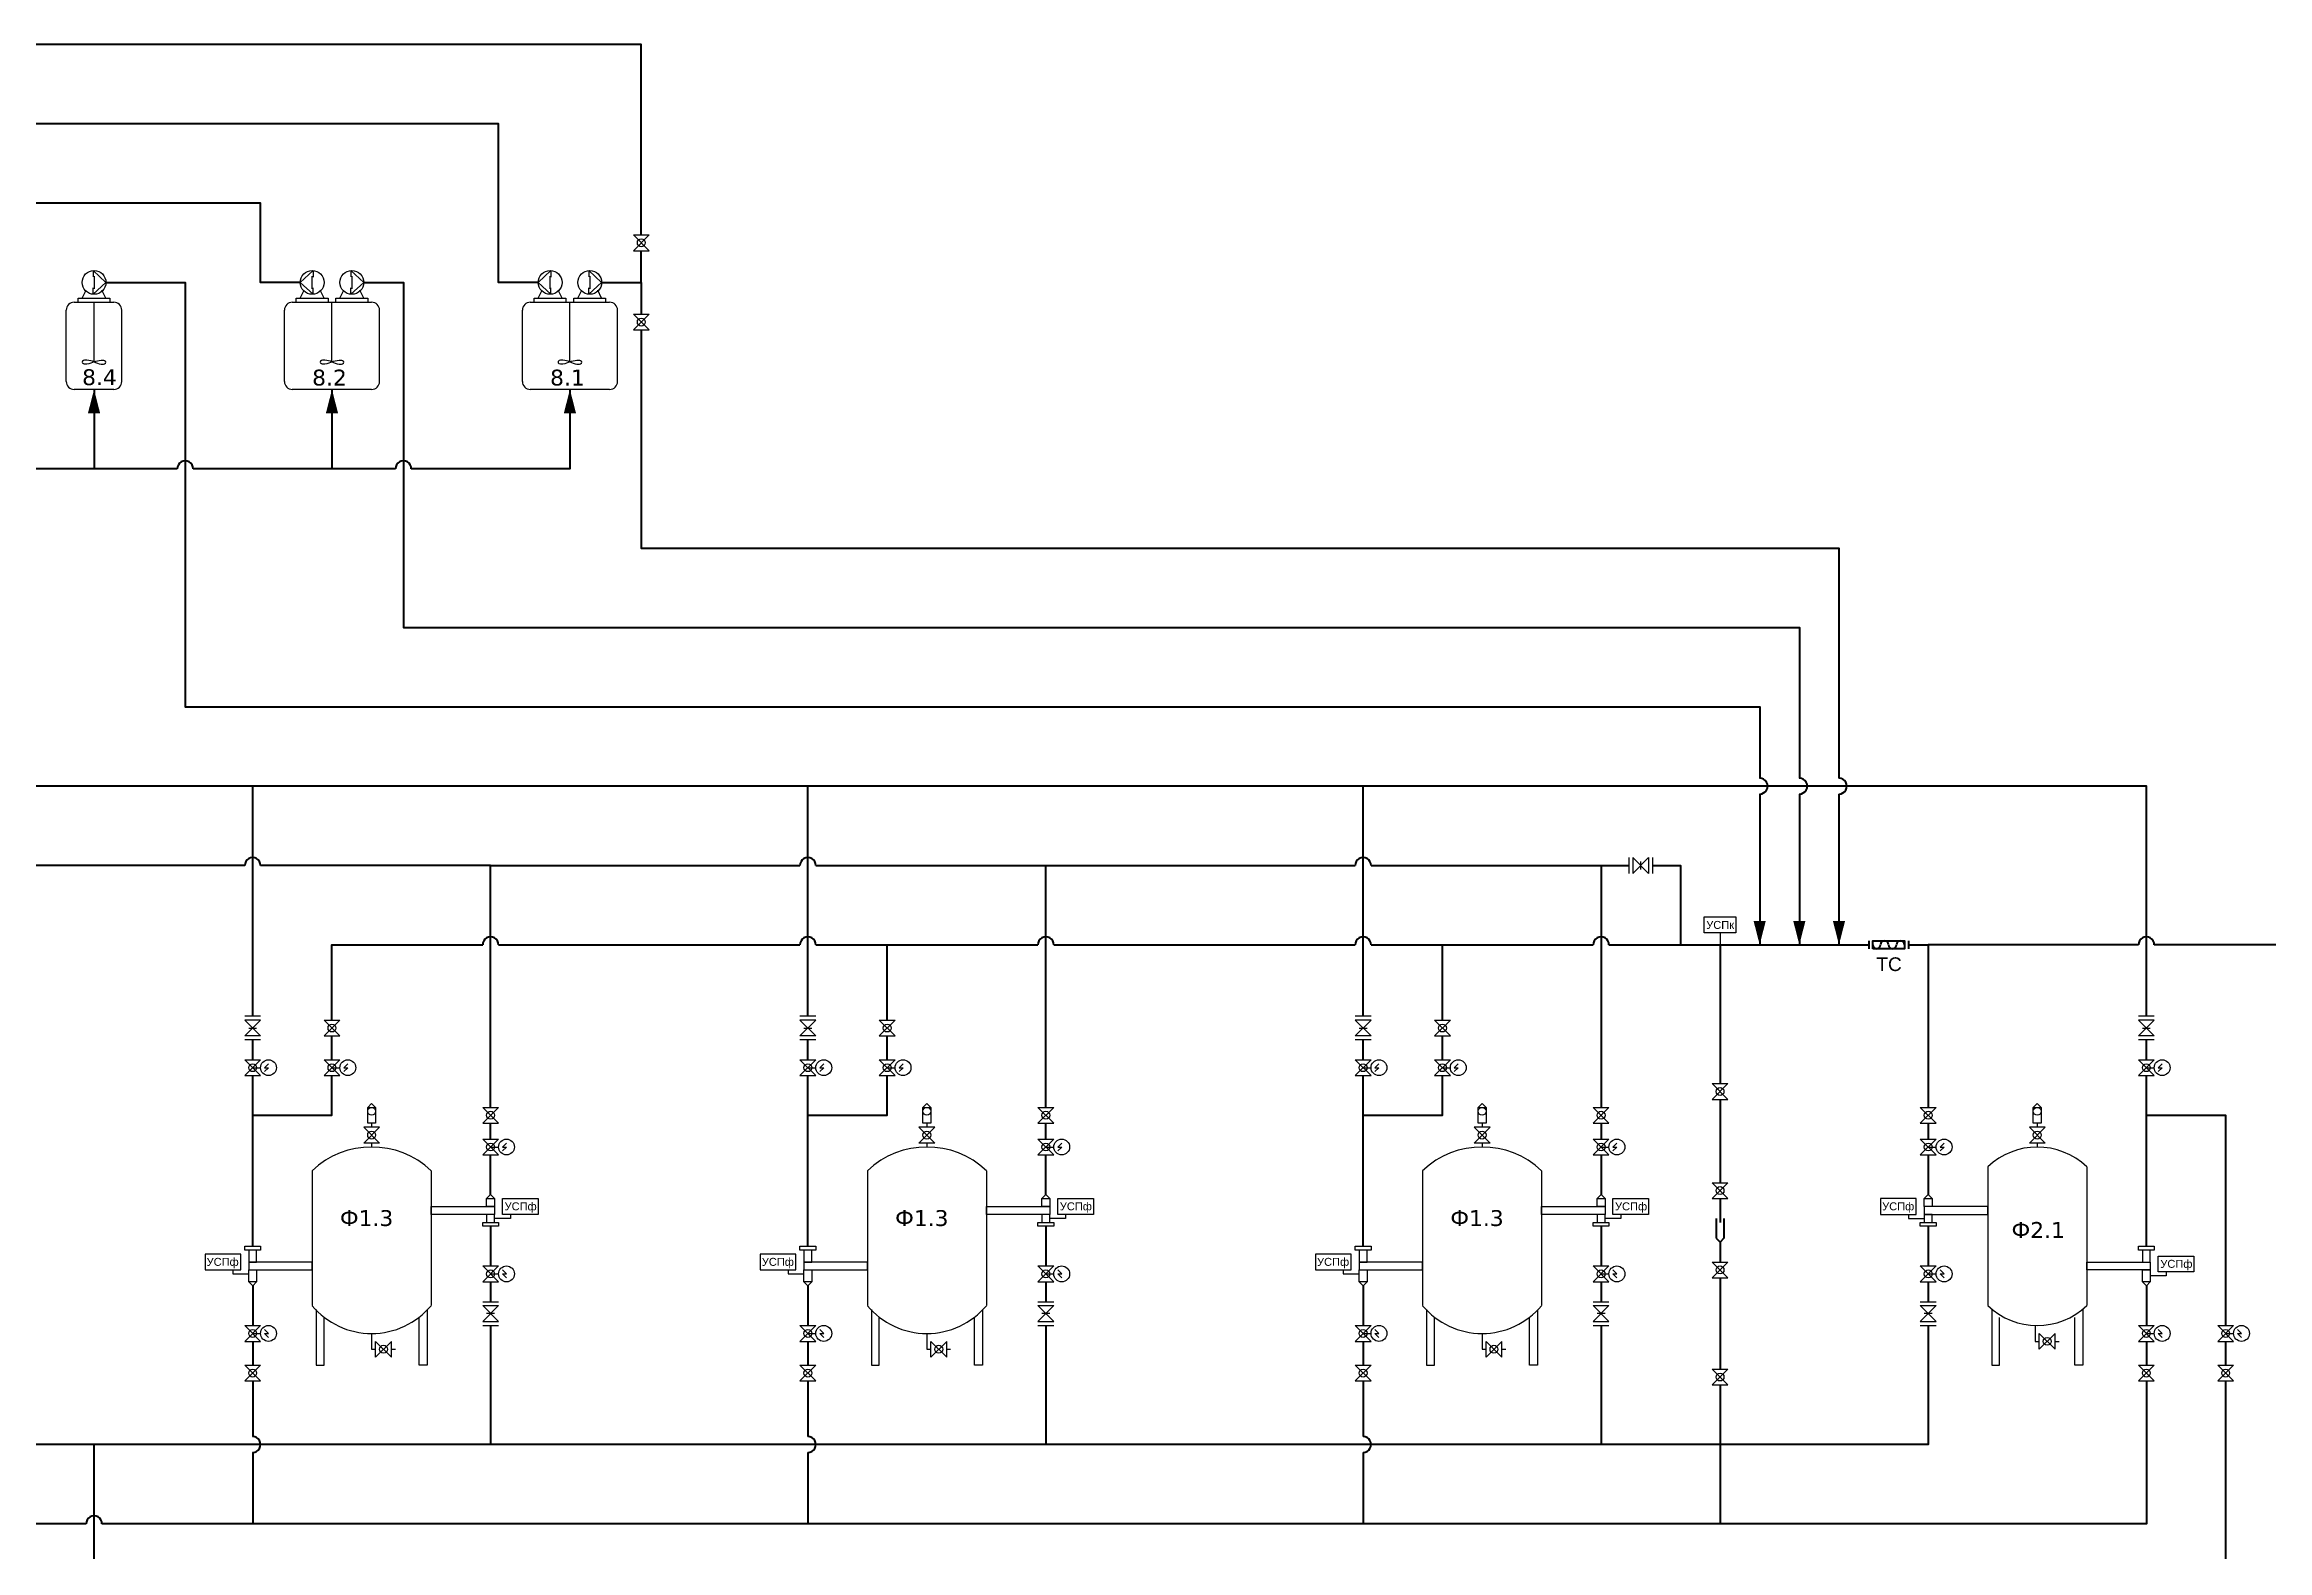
# Model space of a CAD drawing. Header units: millimetres. Extents: x -81605 to 298546, y -15960 to 81150.
# Drawn here: x -59758 to -31730, y -1296 to 17691 of the extents above; entities that cross this region are included whole.
import ezdxf

# ---------------------------------------------------------------- set-up
doc = ezdxf.new("R2010")
doc.units = ezdxf.units.MM
doc.layers.add('1', color=7, linetype='Continuous')
doc.layers.add('Надписи', color=7, linetype='Continuous')
for name, color, linetype, lineweight, true_color in [('В20', 7, 'Continuous', 40, 0x0a7800), ('К10', 7, 'Continuous', 40, 0xffbe00), ('Р3', 7, 'Continuous', 40, 0xd19cc7)]:
    doc.layers.add(name, color=color, linetype=linetype, lineweight=lineweight, true_color=true_color)
for name, color, linetype, lineweight in [('В30', 136, 'Continuous', 40), ('В40', 142, 'Continuous', 40), ('В60Н', 140, 'Continuous', 40), ('В70', 120, 'Continuous', 40), ('К20Н', 33, 'Continuous', 40), ('Р1', 202, 'Continuous', 40), ('Р4', 210, 'Continuous', 40)]:
    doc.layers.add(name, color=color, linetype=linetype, lineweight=lineweight)
doc.styles.get("Standard").update_dxf_attribs({"font": 'arial.ttf'})

msp = doc.modelspace()

# ---------------------------------------------------------------- linework, layer by layer
for p, q in [((-52333, 15291), (-52133, 15291)), ((-52133, 15291), (-52333, 15091)), ((-52333, 15291), (-52133, 15091)), ((-52333, 15091), (-52133, 15091)), ((-59283, 14491), (-59233, 14591)), ((-58983, 14491), (-59033, 14591)), ((-56533, 14491), (-56483, 14591)), ((-56233, 14491), (-56283, 14591)), ((-56033, 14491), (-55983, 14591)), ((-55733, 14491), (-55783, 14591)), ((-53533, 14491), (-53483, 14591)), ((-53233, 14491), (-53283, 14591)), ((-53033, 14491), (-52983, 14591)), ((-52733, 14491), (-52783, 14591)), ((-59483, 13441), (-59483, 14341)), ((-59383, 14441), (-58883, 14441)), ((-59333, 14441), (-59333, 14491)), ((-59333, 14491), (-58933, 14491)), ((-59133, 13691), (-59133, 14441)), ((-58933, 14491), (-58933, 14441)), ((-58783, 13441), (-58783, 14341)), ((-56733, 13441), (-56733, 14341)), ((-56633, 14441), (-55633, 14441)), ((-56583, 14441), (-56583, 14491)), ((-56583, 14491), (-56183, 14491)), ((-56183, 14491), (-56183, 14441)), ((-56133, 13691), (-56133, 14441)), ((-56083, 14441), (-56083, 14491)), ((-56083, 14491), (-55683, 14491)), ((-55683, 14491), (-55683, 14441)), ((-55533, 13441), (-55533, 14341)), ((-53733, 13441), (-53733, 14341)), ((-53633, 14441), (-52633, 14441)), ((-53583, 14441), (-53583, 14491)), ((-53583, 14491), (-53183, 14491)), ((-53183, 14491), (-53183, 14441)), ((-53133, 13691), (-53133, 14441)), ((-53083, 14441), (-53083, 14491)), ((-53083, 14491), (-52683, 14491)), ((-52683, 14491), (-52683, 14441)), ((-52533, 13441), (-52533, 14341)), ((-52333, 14291), (-52133, 14291)), ((-52133, 14291), (-52333, 14091)), ((-52333, 14291), (-52133, 14091)), ((-52333, 14091), (-52133, 14091)), ((-58883, 13341), (-59383, 13341)), ((-55633, 13341), (-56633, 13341)), ((-52633, 13341), (-53633, 13341)), ((-39783, 7441), (-39783, 7241)), ((-39733, 7441), (-39733, 7241)), ((-39733, 7241), (-39533, 7441)), ((-39733, 7441), (-39533, 7241)), ((-39633, 7291), (-39633, 7391)), ((-39533, 7441), (-39533, 7241)), ((-39483, 7441), (-39483, 7241)), ((-38633, 6491), (-38633, 6341)), ((-57033, 5441), (-57233, 5441)), ((-57033, 5391), (-57233, 5391)), ((-57233, 5391), (-57033, 5191)), ((-57033, 5391), (-57233, 5191)), ((-56233, 5391), (-56033, 5391)), ((-56033, 5391), (-56233, 5191)), ((-56233, 5391), (-56033, 5191)), ((-50033, 5441), (-50233, 5441)), ((-50033, 5391), (-50233, 5391)), ((-50233, 5391), (-50033, 5191)), ((-50033, 5391), (-50233, 5191)), ((-49233, 5391), (-49033, 5391)), ((-49033, 5391), (-49233, 5191)), ((-49233, 5391), (-49033, 5191)), ((-43033, 5441), (-43233, 5441)), ((-43033, 5391), (-43233, 5391)), ((-43233, 5391), (-43033, 5191)), ((-43033, 5391), (-43233, 5191)), ((-42233, 5391), (-42033, 5391)), ((-42033, 5391), (-42233, 5191)), ((-42233, 5391), (-42033, 5191)), ((-33158, 5441), (-33358, 5441)), ((-33158, 5391), (-33358, 5391)), ((-33358, 5391), (-33158, 5191)), ((-33158, 5391), (-33358, 5191)), ((-57033, 5191), (-57233, 5191)), ((-57033, 5141), (-57233, 5141)), ((-57183, 5291), (-57083, 5291)), ((-56233, 5191), (-56033, 5191)), ((-50033, 5191), (-50233, 5191)), ((-50033, 5141), (-50233, 5141)), ((-50183, 5291), (-50083, 5291)), ((-49233, 5191), (-49033, 5191)), ((-43033, 5191), (-43233, 5191)), ((-43033, 5141), (-43233, 5141)), ((-43183, 5291), (-43083, 5291)), ((-42233, 5191), (-42033, 5191)), ((-33158, 5191), (-33358, 5191)), ((-33158, 5141), (-33358, 5141)), ((-33308, 5291), (-33208, 5291)), ((-57233, 4891), (-57033, 4891)), ((-57033, 4891), (-57233, 4691)), ((-57233, 4891), (-57033, 4691)), ((-57133, 4791), (-57033, 4791)), ((-56933, 4841), (-56983, 4791)), ((-56983, 4791), (-56933, 4791)), ((-56933, 4791), (-56983, 4741)), ((-56233, 4891), (-56033, 4891)), ((-56033, 4891), (-56233, 4691)), ((-56233, 4891), (-56033, 4691)), ((-56133, 4791), (-56033, 4791)), ((-55933, 4841), (-55983, 4791)), ((-55983, 4791), (-55933, 4791)), ((-55933, 4791), (-55983, 4741)), ((-50233, 4891), (-50033, 4891)), ((-50033, 4891), (-50233, 4691)), ((-50233, 4891), (-50033, 4691)), ((-50133, 4791), (-50033, 4791)), ((-49933, 4841), (-49983, 4791)), ((-49983, 4791), (-49933, 4791)), ((-49933, 4791), (-49983, 4741)), ((-49233, 4891), (-49033, 4891)), ((-49033, 4891), (-49233, 4691)), ((-49233, 4891), (-49033, 4691)), ((-49133, 4791), (-49033, 4791)), ((-48933, 4841), (-48983, 4791)), ((-48983, 4791), (-48933, 4791)), ((-48933, 4791), (-48983, 4741)), ((-43233, 4891), (-43033, 4891)), ((-43033, 4891), (-43233, 4691)), ((-43233, 4891), (-43033, 4691)), ((-43133, 4791), (-43033, 4791)), ((-42933, 4841), (-42983, 4791)), ((-42983, 4791), (-42933, 4791)), ((-42933, 4791), (-42983, 4741)), ((-42233, 4891), (-42033, 4891)), ((-42033, 4891), (-42233, 4691)), ((-42233, 4891), (-42033, 4691)), ((-42133, 4791), (-42033, 4791)), ((-41933, 4841), (-41983, 4791)), ((-41983, 4791), (-41933, 4791)), ((-41933, 4791), (-41983, 4741)), ((-33358, 4891), (-33158, 4891)), ((-33158, 4891), (-33358, 4691)), ((-33358, 4891), (-33158, 4691)), ((-33258, 4791), (-33158, 4791)), ((-33058, 4841), (-33108, 4791)), ((-33108, 4791), (-33058, 4791)), ((-33058, 4791), (-33108, 4741)), ((-57233, 4691), (-57033, 4691)), ((-56233, 4691), (-56033, 4691)), ((-50233, 4691), (-50033, 4691)), ((-49233, 4691), (-49033, 4691)), ((-43233, 4691), (-43033, 4691)), ((-42233, 4691), (-42033, 4691)), ((-38733, 4591), (-38533, 4591)), ((-38533, 4591), (-38733, 4391)), ((-38733, 4591), (-38533, 4391)), ((-33358, 4691), (-33158, 4691)), ((-55683, 4291), (-55633, 4341)), ((-55633, 4341), (-55583, 4291)), ((-54233, 4291), (-54033, 4291)), ((-54033, 4291), (-54233, 4091)), ((-54233, 4291), (-54033, 4091)), ((-48683, 4291), (-48633, 4341)), ((-48633, 4341), (-48583, 4291)), ((-47233, 4291), (-47033, 4291)), ((-47033, 4291), (-47233, 4091)), ((-47233, 4291), (-47033, 4091)), ((-41683, 4291), (-41633, 4341)), ((-41633, 4341), (-41583, 4291)), ((-40233, 4291), (-40033, 4291)), ((-40033, 4291), (-40233, 4091)), ((-40233, 4291), (-40033, 4091)), ((-38733, 4391), (-38533, 4391)), ((-36108, 4291), (-35908, 4291)), ((-35908, 4291), (-36108, 4091)), ((-36108, 4291), (-35908, 4091)), ((-34683, 4291), (-34633, 4341)), ((-34633, 4341), (-34583, 4291)), ((-55533, 4041), (-55733, 4041)), ((-55733, 4041), (-55533, 3841)), ((-55533, 4041), (-55733, 3841)), ((-55633, 4091), (-55633, 4041)), ((-54233, 4091), (-54033, 4091)), ((-48533, 4041), (-48733, 4041)), ((-48733, 4041), (-48533, 3841)), ((-48533, 4041), (-48733, 3841)), ((-48633, 4091), (-48633, 4041)), ((-47233, 4091), (-47033, 4091)), ((-41533, 4041), (-41733, 4041)), ((-41733, 4041), (-41533, 3841)), ((-41533, 4041), (-41733, 3841)), ((-41633, 4091), (-41633, 4041)), ((-40233, 4091), (-40033, 4091)), ((-36108, 4091), (-35908, 4091)), ((-34533, 4041), (-34733, 4041)), ((-34733, 4041), (-34533, 3841)), ((-34533, 4041), (-34733, 3841)), ((-34633, 4091), (-34633, 4041)), ((-55533, 3841), (-55733, 3841)), ((-55633, 3841), (-55633, 3791)), ((-54233, 3891), (-54033, 3891)), ((-54033, 3891), (-54233, 3691)), ((-54233, 3891), (-54033, 3691)), ((-54233, 3691), (-54033, 3691)), ((-54133, 3791), (-54033, 3791)), ((-53933, 3841), (-53983, 3791)), ((-53983, 3791), (-53933, 3791)), ((-53933, 3791), (-53983, 3741)), ((-48533, 3841), (-48733, 3841)), ((-48633, 3841), (-48633, 3791)), ((-47233, 3891), (-47033, 3891)), ((-47033, 3891), (-47233, 3691)), ((-47233, 3891), (-47033, 3691)), ((-47233, 3691), (-47033, 3691)), ((-47133, 3791), (-47033, 3791)), ((-46933, 3841), (-46983, 3791)), ((-46983, 3791), (-46933, 3791)), ((-46933, 3791), (-46983, 3741)), ((-41533, 3841), (-41733, 3841)), ((-41633, 3841), (-41633, 3791)), ((-40233, 3891), (-40033, 3891)), ((-40033, 3891), (-40233, 3691)), ((-40233, 3891), (-40033, 3691)), ((-40233, 3691), (-40033, 3691)), ((-40133, 3791), (-40033, 3791)), ((-39933, 3841), (-39983, 3791)), ((-39983, 3791), (-39933, 3791)), ((-39933, 3791), (-39983, 3741)), ((-36108, 3891), (-35908, 3891)), ((-35908, 3891), (-36108, 3691)), ((-36108, 3891), (-35908, 3691)), ((-36108, 3691), (-35908, 3691)), ((-36008, 3791), (-35908, 3791)), ((-35808, 3841), (-35858, 3791)), ((-35858, 3791), (-35808, 3791)), ((-35808, 3791), (-35858, 3741)), ((-34533, 3841), (-34733, 3841)), ((-34633, 3841), (-34633, 3791)), ((-54133, 3191), (-54183, 3141)), ((-54083, 3141), (-54133, 3191)), ((-47133, 3191), (-47183, 3141)), ((-47083, 3141), (-47133, 3191)), ((-40133, 3191), (-40183, 3141)), ((-40083, 3141), (-40133, 3191)), ((-38733, 3341), (-38533, 3341)), ((-38533, 3341), (-38733, 3141)), ((-38733, 3341), (-38533, 3141)), ((-38733, 3141), (-38533, 3141)), ((-36008, 3191), (-36058, 3141)), ((-35958, 3141), (-36008, 3191)), ((-53883, 2891), (-54083, 2891)), ((-53883, 2941), (-53883, 2891)), ((-46883, 2891), (-47083, 2891)), ((-46883, 2941), (-46883, 2891)), ((-39883, 2891), (-40083, 2891)), ((-39883, 2941), (-39883, 2891)), ((-36258, 2941), (-36258, 2891)), ((-36258, 2891), (-36058, 2891)), ((-54233, 2291), (-54033, 2291)), ((-54033, 2091), (-54233, 2291)), ((-54233, 2091), (-54033, 2291)), ((-47233, 2291), (-47033, 2291)), ((-47033, 2091), (-47233, 2291)), ((-47233, 2091), (-47033, 2291)), ((-40233, 2291), (-40033, 2291)), ((-40033, 2091), (-40233, 2291)), ((-40233, 2091), (-40033, 2291)), ((-38733, 2341), (-38533, 2341)), ((-38533, 2341), (-38733, 2141)), ((-38733, 2341), (-38533, 2141)), ((-36108, 2291), (-35908, 2291)), ((-35908, 2091), (-36108, 2291)), ((-36108, 2091), (-35908, 2291)), ((-57383, 2241), (-57383, 2191)), ((-57383, 2191), (-57183, 2191)), ((-57133, 2041), (-57183, 2091)), ((-57083, 2091), (-57133, 2041)), ((-54233, 2091), (-54033, 2091)), ((-54133, 2191), (-54033, 2191)), ((-53933, 2191), (-53983, 2241)), ((-53933, 2141), (-53983, 2191)), ((-53983, 2191), (-53933, 2191)), ((-50383, 2241), (-50383, 2191)), ((-50383, 2191), (-50183, 2191)), ((-50133, 2041), (-50183, 2091)), ((-50083, 2091), (-50133, 2041)), ((-47233, 2091), (-47033, 2091)), ((-47133, 2191), (-47033, 2191)), ((-46933, 2191), (-46983, 2241)), ((-46933, 2141), (-46983, 2191)), ((-46983, 2191), (-46933, 2191)), ((-43383, 2241), (-43383, 2191)), ((-43383, 2191), (-43183, 2191)), ((-43133, 2041), (-43183, 2091)), ((-43083, 2091), (-43133, 2041)), ((-40233, 2091), (-40033, 2091)), ((-40133, 2191), (-40033, 2191)), ((-39933, 2191), (-39983, 2241)), ((-39933, 2141), (-39983, 2191)), ((-39983, 2191), (-39933, 2191)), ((-38733, 2141), (-38533, 2141)), ((-36108, 2091), (-35908, 2091)), ((-36008, 2191), (-35908, 2191)), ((-35808, 2191), (-35858, 2241)), ((-35808, 2141), (-35858, 2191)), ((-35858, 2191), (-35808, 2191)), ((-33258, 2041), (-33308, 2091)), ((-33208, 2091), (-33258, 2041)), ((-33008, 2166), (-33208, 2166)), ((-33008, 2216), (-33008, 2166)), ((-54233, 1841), (-54033, 1841)), ((-54233, 1791), (-54033, 1791)), ((-54033, 1791), (-54233, 1591)), ((-54233, 1791), (-54033, 1591)), ((-54083, 1691), (-54183, 1691)), ((-47233, 1841), (-47033, 1841)), ((-47233, 1791), (-47033, 1791)), ((-47033, 1791), (-47233, 1591)), ((-47233, 1791), (-47033, 1591)), ((-47083, 1691), (-47183, 1691)), ((-40233, 1841), (-40033, 1841)), ((-40233, 1791), (-40033, 1791)), ((-40033, 1791), (-40233, 1591)), ((-40233, 1791), (-40033, 1591)), ((-40083, 1691), (-40183, 1691)), ((-36108, 1841), (-35908, 1841)), ((-36108, 1791), (-35908, 1791)), ((-35908, 1791), (-36108, 1591)), ((-36108, 1791), (-35908, 1591)), ((-35958, 1691), (-36058, 1691)), ((-57233, 1541), (-57033, 1541)), ((-57033, 1341), (-57233, 1541)), ((-57233, 1341), (-57033, 1541)), ((-57133, 1441), (-57033, 1441)), ((-56933, 1441), (-56983, 1491)), ((-56933, 1391), (-56983, 1441)), ((-56983, 1441), (-56933, 1441)), ((-55633, 1441), (-55633, 1241)), ((-54233, 1591), (-54033, 1591)), ((-54233, 1541), (-54033, 1541)), ((-50233, 1541), (-50033, 1541)), ((-50033, 1341), (-50233, 1541)), ((-50233, 1341), (-50033, 1541)), ((-50133, 1441), (-50033, 1441)), ((-49933, 1441), (-49983, 1491)), ((-49933, 1391), (-49983, 1441)), ((-49983, 1441), (-49933, 1441)), ((-48633, 1441), (-48633, 1241)), ((-47233, 1591), (-47033, 1591)), ((-47233, 1541), (-47033, 1541)), ((-43233, 1541), (-43033, 1541)), ((-43033, 1341), (-43233, 1541)), ((-43233, 1341), (-43033, 1541)), ((-43133, 1441), (-43033, 1441)), ((-42933, 1441), (-42983, 1491)), ((-42933, 1391), (-42983, 1441)), ((-42983, 1441), (-42933, 1441)), ((-41633, 1441), (-41633, 1241)), ((-40233, 1591), (-40033, 1591)), ((-40233, 1541), (-40033, 1541)), ((-36108, 1591), (-35908, 1591)), ((-36108, 1541), (-35908, 1541)), ((-34658, 1541), (-34658, 1341)), ((-34608, 1241), (-34608, 1441)), ((-34408, 1441), (-34608, 1241)), ((-34408, 1241), (-34608, 1441)), ((-34408, 1241), (-34408, 1441)), ((-33358, 1541), (-33158, 1541)), ((-33158, 1341), (-33358, 1541)), ((-33358, 1341), (-33158, 1541)), ((-33258, 1441), (-33158, 1441)), ((-33058, 1441), (-33108, 1491)), ((-33058, 1391), (-33108, 1441)), ((-33108, 1441), (-33058, 1441)), ((-32358, 1541), (-32158, 1541)), ((-32158, 1341), (-32358, 1541)), ((-32358, 1341), (-32158, 1541)), ((-32258, 1441), (-32158, 1441)), ((-32058, 1441), (-32108, 1491)), ((-32058, 1391), (-32108, 1441)), ((-32108, 1441), (-32058, 1441)), ((-57233, 1341), (-57033, 1341)), ((-55633, 1241), (-55583, 1241)), ((-55583, 1141), (-55583, 1341)), ((-55383, 1341), (-55583, 1141)), ((-55383, 1141), (-55583, 1341)), ((-55383, 1141), (-55383, 1341)), ((-55383, 1241), (-55333, 1241)), ((-50233, 1341), (-50033, 1341)), ((-48633, 1241), (-48583, 1241)), ((-48583, 1141), (-48583, 1341)), ((-48383, 1341), (-48583, 1141)), ((-48383, 1141), (-48583, 1341)), ((-48383, 1141), (-48383, 1341)), ((-48383, 1241), (-48333, 1241)), ((-43233, 1341), (-43033, 1341)), ((-41633, 1241), (-41583, 1241)), ((-41583, 1141), (-41583, 1341)), ((-41383, 1341), (-41583, 1141)), ((-41383, 1141), (-41583, 1341)), ((-41383, 1141), (-41383, 1341)), ((-41383, 1241), (-41333, 1241)), ((-34658, 1341), (-34608, 1341)), ((-34408, 1341), (-34358, 1341)), ((-33358, 1341), (-33158, 1341)), ((-32358, 1341), (-32158, 1341)), ((-57233, 1041), (-57033, 1041)), ((-57033, 841), (-57233, 1041)), ((-57233, 841), (-57033, 1041)), ((-50233, 1041), (-50033, 1041)), ((-50033, 841), (-50233, 1041)), ((-50233, 841), (-50033, 1041)), ((-43233, 1041), (-43033, 1041)), ((-43033, 841), (-43233, 1041)), ((-43233, 841), (-43033, 1041)), ((-38733, 991), (-38533, 991)), ((-38533, 991), (-38733, 791)), ((-38733, 991), (-38533, 791)), ((-33358, 1041), (-33158, 1041)), ((-33158, 841), (-33358, 1041)), ((-33358, 841), (-33158, 1041)), ((-32358, 1041), (-32158, 1041)), ((-32158, 841), (-32358, 1041)), ((-32358, 841), (-32158, 1041)), ((-57233, 841), (-57033, 841)), ((-50233, 841), (-50033, 841)), ((-43233, 841), (-43033, 841)), ((-38733, 791), (-38533, 791)), ((-33358, 841), (-33158, 841)), ((-32358, 841), (-32158, 841))]:
    msp.add_line(p, q)
at = {"ltscale": 10}
for p, q in [((-58983, 14691), (-59144, 14840)), ((-59144, 14840), (-59144, 14760)), ((-58983, 14691), (-59144, 14541)), ((-59144, 14541), (-59144, 14622)), ((-59133, 14771), (-59133, 14610)), ((-56533, 14691), (-56372, 14840)), ((-56533, 14691), (-56372, 14541)), ((-56383, 14610), (-56383, 14771)), ((-56372, 14840), (-56372, 14759)), ((-56372, 14541), (-56372, 14621)), ((-55733, 14691), (-55894, 14840)), ((-55894, 14840), (-55894, 14760)), ((-55733, 14691), (-55894, 14541)), ((-55894, 14541), (-55894, 14622)), ((-55883, 14771), (-55883, 14610)), ((-53533, 14691), (-53372, 14840)), ((-53533, 14691), (-53372, 14541)), ((-53383, 14610), (-53383, 14771)), ((-53372, 14840), (-53372, 14759)), ((-53372, 14541), (-53372, 14621)), ((-52733, 14691), (-52894, 14840)), ((-52894, 14840), (-52894, 14760)), ((-52733, 14691), (-52894, 14541)), ((-52894, 14541), (-52894, 14622)), ((-52883, 14771), (-52883, 14610))]:
    msp.add_line(p, q, dxfattribs=at)
at = {"lineweight": 40}
for p, q in [((-38633, 4391), (-38633, 3341)), ((-38633, 3141), (-38633, 2841)), ((-38683, 2891), (-38683, 2641)), ((-38583, 2891), (-38583, 2641)), ((-38683, 2641), (-38633, 2591)), ((-38583, 2641), (-38633, 2591)), ((-38633, 2591), (-38633, 2341)), ((-38633, 2141), (-38633, 991))]:
    msp.add_line(p, q, dxfattribs=at)
for points in [[(-38433, 6491), (-38833, 6491), (-38833, 6691), (-38433, 6691)], [(-55683, 4291), (-55583, 4291), (-55583, 4091), (-55683, 4091)], [(-48683, 4291), (-48583, 4291), (-48583, 4091), (-48683, 4091)], [(-41683, 4291), (-41583, 4291), (-41583, 4091), (-41683, 4091)], [(-34683, 4291), (-34583, 4291), (-34583, 4091), (-34683, 4091)], [(-53533, 2941), (-53983, 2941), (-53983, 3141), (-53533, 3141)], [(-46533, 2941), (-46983, 2941), (-46983, 3141), (-46533, 3141)], [(-39533, 2941), (-39983, 2941), (-39983, 3141), (-39533, 3141)], [(-36608, 2941), (-36158, 2941), (-36158, 3141), (-36608, 3141)], [(-57733, 2241), (-57283, 2241), (-57283, 2441), (-57733, 2441)], [(-50733, 2241), (-50283, 2241), (-50283, 2441), (-50733, 2441)], [(-43733, 2241), (-43283, 2241), (-43283, 2441), (-43733, 2441)], [(-32658, 2216), (-33108, 2216), (-33108, 2416), (-32658, 2416)]]:
    msp.add_lwpolyline(points, close=True)
for points in [[(-38633, 6341), (-38633, 4591)], [(-38633, 791), (-38633, -959)]]:
    msp.add_lwpolyline(points, dxfattribs=at)
for centre, radius in [((-52233, 15191), 50), ((-59133, 14691), 150), ((-56383, 14691), 150), ((-55883, 14691), 150), ((-53383, 14691), 150), ((-52883, 14691), 150), ((-52233, 14191), 50), ((-56133, 5291), 50), ((-49133, 5291), 50), ((-42133, 5291), 50), ((-57133, 4791), 50), ((-56933, 4791), 100), ((-56133, 4791), 50), ((-55933, 4791), 100), ((-50133, 4791), 50), ((-49933, 4791), 100), ((-49133, 4791), 50), ((-48933, 4791), 100), ((-43133, 4791), 50), ((-42933, 4791), 100), ((-42133, 4791), 50), ((-41933, 4791), 100), ((-33258, 4791), 50), ((-33058, 4791), 100), ((-38633, 4491), 50), ((-55633, 4241), 50), ((-54133, 4191), 50), ((-48633, 4241), 50), ((-47133, 4191), 50), ((-41633, 4241), 50), ((-40133, 4191), 50), ((-36008, 4191), 50), ((-34633, 4241), 50), ((-55633, 3941), 50), ((-48633, 3941), 50), ((-41633, 3941), 50), ((-34633, 3941), 50), ((-54133, 3791), 50), ((-53933, 3791), 100), ((-47133, 3791), 50), ((-46933, 3791), 100), ((-40133, 3791), 50), ((-39933, 3791), 100), ((-36008, 3791), 50), ((-35808, 3791), 100), ((-38633, 3241), 50), ((-53933, 2191), 100), ((-46933, 2191), 100), ((-39933, 2191), 100), ((-38633, 2241), 50), ((-35808, 2191), 100), ((-54133, 2191), 50), ((-47133, 2191), 50), ((-40133, 2191), 50), ((-36008, 2191), 50), ((-57133, 1441), 50), ((-56933, 1441), 100), ((-50133, 1441), 50), ((-49933, 1441), 100), ((-43133, 1441), 50), ((-42933, 1441), 100), ((-33258, 1441), 50), ((-33058, 1441), 100), ((-32258, 1441), 50), ((-32058, 1441), 100), ((-55483, 1241), 50), ((-48483, 1241), 50), ((-41483, 1241), 50), ((-34508, 1341), 50), ((-57133, 941), 50), ((-50133, 941), 50), ((-43133, 941), 50), ((-38633, 891), 50), ((-33258, 941), 50), ((-32258, 941), 50)]:
    msp.add_circle(centre, radius)
for centre, start, end in [((-59383, 14341), 90, 180), ((-58883, 14341), 0, 90), ((-56633, 14341), 90, 180), ((-55633, 14341), 0, 90), ((-53633, 14341), 90, 180), ((-52633, 14341), 0, 90), ((-59383, 13441), 180, 270), ((-58883, 13441), 270, 0), ((-56633, 13441), 180, 270), ((-55633, 13441), 270, 0), ((-53633, 13441), 180, 270), ((-52633, 13441), 270, 0)]:
    msp.add_arc(centre, 100, start, end)
at = {"ltscale": 50}
for centre, start, end in [((-59264, 13685), 144.6538, 215.3462), ((-59002, 13685), 324.6538, 35.3462), ((-56264, 13685), 144.6538, 215.3462), ((-56002, 13685), 324.6538, 35.3462), ((-53264, 13685), 144.6538, 215.3462), ((-53002, 13685), 324.6538, 35.3462)]:
    msp.add_arc(centre, 19, start, end, dxfattribs=at)
for points in [[(-59133, 13691), (-59222, 13710), (-59277, 13699), (-59279, 13696)], [(-59133, 13691), (-59222, 13660), (-59277, 13671), (-59279, 13674)], [(-59133, 13691), (-59044, 13710), (-58989, 13699), (-58987, 13696)], [(-59133, 13691), (-59044, 13660), (-58989, 13671), (-58987, 13674)], [(-56133, 13691), (-56222, 13710), (-56277, 13699), (-56279, 13696)], [(-56133, 13691), (-56222, 13660), (-56277, 13671), (-56279, 13674)], [(-56133, 13691), (-56044, 13710), (-55989, 13699), (-55987, 13696)], [(-56133, 13691), (-56044, 13660), (-55989, 13671), (-55987, 13674)], [(-53133, 13691), (-53222, 13710), (-53277, 13699), (-53279, 13696)], [(-53133, 13691), (-53222, 13660), (-53277, 13671), (-53279, 13674)], [(-53133, 13691), (-53044, 13710), (-52989, 13699), (-52987, 13696)], [(-53133, 13691), (-53044, 13660), (-52989, 13671), (-52987, 13674)]]:
    msp.add_spline(points, degree=3, dxfattribs=at)
at = {"layer": '1'}
for p, q in [((-56383, 3492), (-56383, 1791)), ((-54883, 3492), (-54883, 1791)), ((-49383, 3492), (-49383, 1791)), ((-47883, 3492), (-47883, 1791)), ((-42383, 3492), (-42383, 1791)), ((-40883, 3492), (-40883, 1791)), ((-35258, 3541), (-35258, 1791)), ((-34008, 3541), (-34008, 1791)), ((-56333, 1741), (-56333, 1041)), ((-54933, 1737), (-54933, 1041)), ((-49333, 1741), (-49333, 1041)), ((-47933, 1737), (-47933, 1041)), ((-42333, 1741), (-42333, 1041)), ((-40933, 1737), (-40933, 1041)), ((-35208, 1741), (-35208, 1041)), ((-34058, 1737), (-34058, 1041)), ((-56233, 1041), (-56233, 1641)), ((-55033, 1041), (-55033, 1641)), ((-49233, 1041), (-49233, 1641)), ((-48033, 1041), (-48033, 1641)), ((-42233, 1041), (-42233, 1641)), ((-41033, 1041), (-41033, 1641)), ((-35108, 1041), (-35108, 1641)), ((-34158, 1041), (-34158, 1641)), ((-56333, 1041), (-56233, 1041)), ((-54933, 1041), (-55033, 1041)), ((-49333, 1041), (-49233, 1041)), ((-47933, 1041), (-48033, 1041)), ((-42333, 1041), (-42233, 1041)), ((-40933, 1041), (-41033, 1041)), ((-35208, 1041), (-35108, 1041)), ((-34058, 1041), (-34158, 1041))]:
    msp.add_line(p, q, dxfattribs=at)
for points in [[(-54083, 3041), (-54183, 3041), (-54183, 3141), (-54083, 3141)], [(-47083, 3041), (-47183, 3041), (-47183, 3141), (-47083, 3141)], [(-40083, 3041), (-40183, 3041), (-40183, 3141), (-40083, 3141)], [(-35958, 3041), (-36058, 3041), (-36058, 3141), (-35958, 3141)], [(-54083, 2941), (-54883, 2941), (-54883, 3041), (-54083, 3041)], [(-54233, 2841), (-54033, 2841), (-54033, 2791), (-54233, 2791)], [(-54083, 2941), (-54183, 2941), (-54183, 2841), (-54083, 2841)], [(-47083, 2941), (-47883, 2941), (-47883, 3041), (-47083, 3041)], [(-47233, 2841), (-47033, 2841), (-47033, 2791), (-47233, 2791)], [(-47083, 2941), (-47183, 2941), (-47183, 2841), (-47083, 2841)], [(-40083, 2941), (-40883, 2941), (-40883, 3041), (-40083, 3041)], [(-40233, 2841), (-40033, 2841), (-40033, 2791), (-40233, 2791)], [(-40083, 2941), (-40183, 2941), (-40183, 2841), (-40083, 2841)], [(-36108, 2841), (-35908, 2841), (-35908, 2791), (-36108, 2791)], [(-36058, 2941), (-35258, 2941), (-35258, 3041), (-36058, 3041)], [(-35958, 2941), (-36058, 2941), (-36058, 2841), (-35958, 2841)], [(-57033, 2491), (-57233, 2491), (-57233, 2541), (-57033, 2541)], [(-50033, 2491), (-50233, 2491), (-50233, 2541), (-50033, 2541)], [(-43033, 2491), (-43233, 2491), (-43233, 2541), (-43033, 2541)], [(-33158, 2491), (-33358, 2491), (-33358, 2541), (-33158, 2541)], [(-57183, 2341), (-57083, 2341), (-57083, 2491), (-57183, 2491)], [(-57183, 2241), (-56383, 2241), (-56383, 2341), (-57183, 2341)], [(-50183, 2341), (-50083, 2341), (-50083, 2491), (-50183, 2491)], [(-50183, 2241), (-49383, 2241), (-49383, 2341), (-50183, 2341)], [(-43183, 2341), (-43083, 2341), (-43083, 2491), (-43183, 2491)], [(-43183, 2241), (-42383, 2241), (-42383, 2341), (-43183, 2341)], [(-33208, 2241), (-34008, 2241), (-34008, 2341), (-33208, 2341)], [(-33308, 2341), (-33208, 2341), (-33208, 2491), (-33308, 2491)], [(-57183, 2241), (-57083, 2241), (-57083, 2091), (-57183, 2091)], [(-50183, 2241), (-50083, 2241), (-50083, 2091), (-50183, 2091)], [(-43183, 2241), (-43083, 2241), (-43083, 2091), (-43183, 2091)], [(-33308, 2241), (-33208, 2241), (-33208, 2091), (-33308, 2091)]]:
    msp.add_lwpolyline(points, close=True, dxfattribs=at)
for centre, radius, start, end in [((-55633, 2699), 1092, 46.6141, 133.3859), ((-48633, 2699), 1092, 46.6141, 133.3859), ((-41633, 2699), 1092, 46.6141, 133.3859), ((-34633, 2884), 906, 46.3972, 133.6028), ((-55633, 2419), 979, 219.9662, 320.0338), ((-48633, 2419), 979, 219.9662, 320.0338), ((-41633, 2419), 979, 219.9662, 320.0338), ((-34633, 2446), 905, 226.3426, 313.6574)]:
    msp.add_arc(centre, radius, start, end, dxfattribs=at)
at = {"layer": 'В20'}
msp.add_line((-54133, 3891), (-54133, 4091), dxfattribs=at)
for points in [[(-57233, 7341), (-61033, 7341)], [(-54133, 7341), (-57033, 7341)], [(-54133, 4291), (-54133, 7341), (-50233, 7341)], [(-50033, 7341), (-43233, 7341)], [(-47133, 4291), (-47133, 7341)], [(-43033, 7341), (-40133, 7341), (-40133, 4291)], [(-40133, 7341), (-39783, 7341)], [(-39483, 7341), (-39133, 7341), (-39133, 6341)], [(-54133, 3891), (-54133, 4091)], [(-47133, 3891), (-47133, 4091)], [(-40133, 4091), (-40133, 3891)], [(-54133, 3191), (-54133, 3691)], [(-47133, 3191), (-47133, 3691)], [(-40133, 3691), (-40133, 3191)]]:
    msp.add_lwpolyline(points, dxfattribs=at)
for centre in [(-57133, 7341), (-50133, 7341), (-43133, 7341)]:
    msp.add_arc(centre, 100, 359.7459, 180.2541, dxfattribs=at)
at = {"layer": 'В30'}
for p, q in [((-36758, 6391), (-36758, 6291)), ((-36258, 6391), (-36258, 6291))]:
    msp.add_line(p, q, dxfattribs=at)
for points in [[(-56133, 5391), (-56133, 6341), (-54233, 6341)], [(-54033, 6341), (-50233, 6341)], [(-50033, 6341), (-47233, 6341)], [(-49133, 5391), (-49133, 6341)], [(-47033, 6341), (-43233, 6341)], [(-43033, 6341), (-40233, 6341)], [(-42133, 5391), (-42133, 6341)], [(-40033, 6341), (-36758, 6341)], [(-36258, 6341), (-36008, 6341), (-36008, 4291)], [(-33358, 6341), (-36008, 6341)], [(-32158, -7660), (-31258, -7660), (-31258, 6341), (-33158, 6341)], [(-56133, 4891), (-56133, 5191)], [(-49133, 4891), (-49133, 5191)], [(-42133, 4891), (-42133, 5191)], [(-57133, 4191), (-56133, 4191), (-56133, 4691)], [(-50133, 4191), (-49133, 4191), (-49133, 4691)], [(-43133, 4191), (-42133, 4191), (-42133, 4691)], [(-36008, 4091), (-36008, 3891)], [(-36008, 3691), (-36008, 3191)]]:
    msp.add_lwpolyline(points, dxfattribs=at)
msp.add_lwpolyline([(-36708, 6291), (-36708, 6391), (-36308, 6391), (-36308, 6291)], close=True, dxfattribs=at)
for centre, radius, start, end in [((-54133, 6341), 100, 359.7459, 180.2541), ((-50133, 6341), 100, 359.7459, 180.2541), ((-47133, 6341), 100, 359.7459, 180.2541), ((-43133, 6341), 100, 359.7459, 180.2541), ((-40133, 6341), 100, 359.7459, 180.2541), ((-36658, 6341), 50, 180, 0), ((-36558, 6341), 50, 0, 180), ((-36458, 6341), 50, 180, 0), ((-36358, 6341), 50, 0, 180), ((-33258, 6341), 100, 359.7459, 180.2541)]:
    msp.add_arc(centre, radius, start, end, dxfattribs=at)
at = {"layer": 'В40'}
for points in [[(-33258, 4191), (-32258, 4191), (-32258, 1541)], [(-32258, 1341), (-32258, 1041)], [(-32258, 841), (-32258, -8660), (-33158, -8660)]]:
    msp.add_lwpolyline(points, dxfattribs=at)
at = {"layer": 'В60Н'}
for points in [[(-33258, 5441), (-33258, 8341), (-61133, 8341), (-61133, -6660)], [(-57133, 5441), (-57133, 8341)], [(-50133, 5441), (-50133, 8341)], [(-43133, 5441), (-43133, 8341)], [(-57133, 4891), (-57133, 5141)], [(-50133, 4891), (-50133, 5141)], [(-43133, 4891), (-43133, 5141)], [(-33258, 4891), (-33258, 5141)], [(-57133, 2541), (-57133, 4691)], [(-50133, 2541), (-50133, 4691)], [(-43133, 2541), (-43133, 4691)], [(-33258, 2541), (-33258, 4691)]]:
    msp.add_lwpolyline(points, dxfattribs=at)
at = {"layer": 'В70'}
for points in [[(-59133, 13041, 154, 0, 0), (-59133, 13341, 0, 0, 0)], [(-56133, 13041, 154, 0, 0), (-56133, 13341, 0, 0, 0)], [(-53133, 13041, 154, 0, 0), (-53133, 13341, 0, 0, 0)]]:
    msp.add_lwpolyline(points, format="xyseb", dxfattribs=at)
for points in [[(-59133, 13341), (-59133, 12341)], [(-56133, 13341), (-56133, 12341)], [(-53133, 13341), (-53133, 12341), (-55133, 12341)], [(-58083, 12341), (-62683, 12341)], [(-55333, 12341), (-57883, 12341)]]:
    msp.add_lwpolyline(points, dxfattribs=at)
for centre in [(-57983, 12341), (-55233, 12341)]:
    msp.add_arc(centre, 100, 359.7459, 180.2541, dxfattribs=at)
at = {"layer": 'К10'}
for points in [[(-57133, 2041), (-57133, 1541)], [(-50133, 2041), (-50133, 1541)], [(-43133, 2041), (-43133, 1541)], [(-33258, 2041), (-33258, 1541)], [(-57133, 1341), (-57133, 1041)], [(-50133, 1341), (-50133, 1041)], [(-43133, 1341), (-43133, 1041)], [(-33258, 1341), (-33258, 1041)], [(-33258, 841), (-33258, -959), (-59033, -959)], [(-57133, 841), (-57133, 141)], [(-50133, 841), (-50133, 141)], [(-43133, 841), (-43133, 141)], [(-57133, -59), (-57133, -959)], [(-50133, -59), (-50133, -959)], [(-43133, -59), (-43133, -959)], [(-59233, -959), (-61033, -959)]]:
    msp.add_lwpolyline(points, dxfattribs=at)
for centre, start, end in [((-57133, 41), 269.7459, 90.2541), ((-50133, 41), 269.7459, 90.2541), ((-43133, 41), 269.7459, 90.2541), ((-59133, -959), 359.7459, 180.2541)]:
    msp.add_arc(centre, 100, start, end, dxfattribs=at)
at = {"layer": 'К20Н'}
msp.add_line((-54133, 2091), (-54133, 1941), dxfattribs=at)
for points in [[(-54133, 2791), (-54133, 2291)], [(-47133, 2791), (-47133, 2291)], [(-40133, 2791), (-40133, 2291)], [(-36008, 2791), (-36008, 2291)], [(-54133, 2091), (-54133, 1841)], [(-47133, 2091), (-47133, 1841)], [(-40133, 2091), (-40133, 1841)], [(-36008, 2091), (-36008, 1841)], [(-36008, 1541), (-36008, 41), (-61033, 41)], [(-54133, 1541), (-54133, 41)], [(-47133, 1541), (-47133, 41)], [(-40133, 1541), (-40133, 41)], [(-59133, -6560), (-59133, 41)]]:
    msp.add_lwpolyline(points, dxfattribs=at)
at = {"layer": 'Р1'}
for points in [[(-52233, 15291), (-52233, 17691), (-71185, 17691), (-71185, 8341)], [(-53533, 14691), (-54033, 14691), (-54033, 16691), (-70685, 16691), (-70685, 8441)], [(-52233, 14691), (-52233, 15091)], [(-52733, 14691), (-52233, 14691), (-52233, 14291)], [(-52233, 14091), (-52233, 11341), (-37133, 11341), (-37133, 8441)], [(-37133, 8241), (-37133, 6341)]]:
    msp.add_lwpolyline(points, dxfattribs=at)
msp.add_lwpolyline([(-37133, 6641, 154, 0, 0), (-37133, 6341, 0, 0, 0)], format="xyseb", dxfattribs=at)
msp.add_arc((-37133, 8341), 100, 269.7459, 90.2541, dxfattribs=at)
at = {"layer": 'Р3'}
for points in [[(-56533, 14691), (-57033, 14691), (-57033, 15691), (-70185, 15691), (-70185, 8341)], [(-55733, 14691), (-55233, 14691), (-55233, 10341), (-37633, 10341), (-37633, 8441)], [(-37633, 8241), (-37633, 6341)]]:
    msp.add_lwpolyline(points, dxfattribs=at)
msp.add_lwpolyline([(-37633, 6641, 154, 0, 0), (-37633, 6341, 0, 0, 0)], format="xyseb", dxfattribs=at)
msp.add_arc((-37633, 8341), 100, 269.7459, 90.2541, dxfattribs=at)
at = {"layer": 'Р4'}
for points in [[(-58983, 14691), (-57983, 14691), (-57983, 9341), (-38133, 9341), (-38133, 8441)], [(-38133, 8241), (-38133, 6341)]]:
    msp.add_lwpolyline(points, dxfattribs=at)
msp.add_lwpolyline([(-38133, 6641, 154, 0, 0), (-38133, 6341, 0, 0, 0)], format="xyseb", dxfattribs=at)
msp.add_arc((-38133, 8341), 100, 269.7459, 90.2541, dxfattribs=at)

# ---------------------------------------------------------------- texts
at = {"layer": '1', "ltscale": 15, "char_height": 200, "width": 285.44, "attachment_point": 1}
for s, insert in [('{\\fVerdana|b0|i0|c204|p34;8.2}', (-56383, 13591)), ('{\\fVerdana|b0|i0|c204|p34;8.1}', (-53383, 13591)), ('{\\fVerdana|b0|i0|c204|p34;Ф\\fVerdana|b0|i0|c0|p34;1.3}', (-56033, 2995)), ('{\\fVerdana|b0|i0|c204|p34;Ф\\fVerdana|b0|i0|c0|p34;1.3}', (-49033, 2995)), ('{\\fVerdana|b0|i0|c204|p34;Ф\\fVerdana|b0|i0|c0|p34;1.3}', (-42033, 2995)), ('{\\fVerdana|b0|i0|c204|p34;Ф\\fVerdana|b0|i0|c0|p34;2.1}', (-34958, 2845))]:
    msp.add_mtext(s, dxfattribs=dict(at, insert=insert))
at = {"layer": '1'}
for s, width, insert, char_height, attachment_point in [('{\\fArial|b0|i0|c204|p34;УСПк}', 387.54, (-38807, 6641), 100, 1), ('ТС', 11.42, (-36663, 6182), 172.8, 1), ('{\\fArial|b0|i0|c204|p34;УСПф}', 1131.73, (-53957, 3093), 100, 1), ('{\\fArial|b0|i0|c204|p34;УСПф}', 1131.73, (-46957, 3093), 100, 1), ('{\\fArial|b0|i0|c204|p34;УСПф}', 1131.73, (-39957, 3093), 100, 1), ('{\\fArial|b0|i0|c204|p34;УСПф}', 1131.73, (-36184, 3093), 100, 3), ('{\\fArial|b0|i0|c204|p34;УСПф}', 1131.73, (-57309, 2393), 100, 3), ('{\\fArial|b0|i0|c204|p34;УСПф}', 1131.73, (-50309, 2393), 100, 3), ('{\\fArial|b0|i0|c204|p34;УСПф}', 1131.73, (-43309, 2393), 100, 3), ('{\\fArial|b0|i0|c204|p34;УСПф}', 1131.73, (-33082, 2368), 100, 1)]:
    msp.add_mtext_dynamic_manual_height_columns(s, width=width, gutter_width=11.2, heights=[0], dxfattribs=dict(at, insert=insert, char_height=char_height, attachment_point=attachment_point))
at = {"layer": 'Надписи', "ltscale": 15, "insert": (-59283, 13596), "char_height": 200, "width": 285.44, "attachment_point": 1}
msp.add_mtext('{\\fVerdana|b0|i0|c204|p34;8.4}', dxfattribs=at)

doc.saveas('drawing.dxf')
